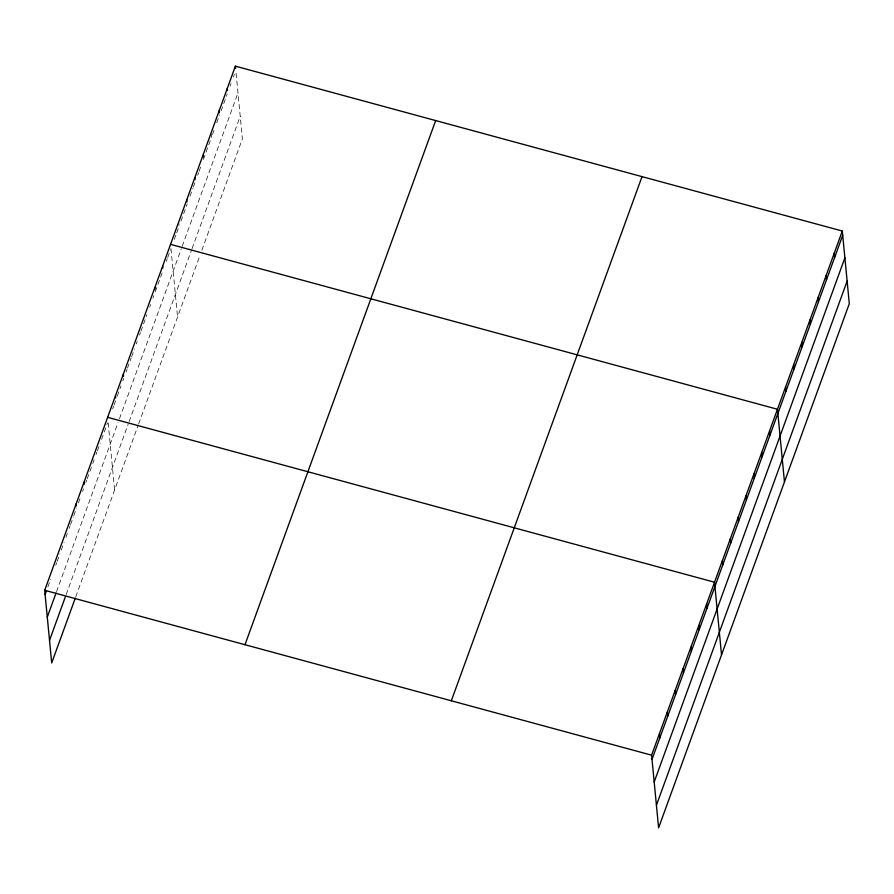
<?xml version="1.0" encoding="UTF-8"?>
<svg xmlns="http://www.w3.org/2000/svg" width="894" height="894" viewBox="0 0 894 894"><rect width="100%" height="100%" fill="white"/><g stroke="black" fill="none" stroke-linecap="round" stroke-linejoin="round"><path stroke-width="0.67" stroke-dasharray="4.47 3.35" d="M47.885 586.889L50.656 579.267M55.752 565.276L56.68 562.728M57.138 561.454L59.909 553.822M61.306 550.011L64.077 542.379M65.932 537.294L67.318 533.472M69.173 528.388L70.09 525.84M70.559 524.577L73.33 516.944M73.8 515.67L76.571 508.038M78.426 502.953L80.739 496.595M82.583 491.51L83.511 488.962M85.824 482.604L86.752 480.056M87.21 478.782L92.305 464.802M92.764 463.528L94.161 459.706M96.004 454.621L96.932 452.073M97.39 450.811L100.173 443.178M101.558 439.356L107.571 422.828M112.666 408.837L113.594 406.289M114.052 405.016L115.907 399.931M117.293 396.12L120.992 385.94M122.847 380.855L123.774 378.307M126.088 371.949L127.015 369.412M127.473 368.138L131.172 357.958M131.641 356.695L134.413 349.062M136.268 343.978L137.195 341.43M139.509 335.071L140.425 332.523M140.894 331.249L146.907 314.722M149.689 307.089L150.605 304.541M152.919 298.183L153.846 295.646M155.232 291.824L162.641 271.474M166.34 261.305L167.267 258.757M167.726 257.483L170.508 249.862M174.308 239.413L176.219 234.172M176.688 232.865L179.079 226.305L178.766 223.142M180.979 221.064L187.181 204.033M190.042 196.166L192.903 188.31M193.372 187.002L195.283 181.761M197.663 175.202L198.624 172.587M199.094 171.279L201.485 164.72M203.385 159.478L211.498 137.207L211.185 134.033M212.448 134.581L214.828 128.032M216.739 122.791L219.6 114.924M221.03 111.001L227.221 93.959M230.082 86.103L231.043 83.477M233.423 76.929L234.373 74.303M56.534 591.672L118.075 422.516M119.472 418.705L181.247 248.89M182.197 246.275L237.983 92.954M66.178 594.588L128.188 424.158M129.116 421.622L191.595 249.884M192.076 248.566L240.218 116.22M75.755 596.823L138.224 425.119M138.693 423.845L199.965 255.427M201.876 250.186L242.397 138.805L235.804 70.38M170.966 248.588L177.56 317.012M108.163 422.884L114.622 489.99"/><path stroke-width="1.34" d="M75.297 598.086L51.696 662.957L44.7 590.297L235.401 66.156L842.304 231.043L849.3 303.703L658.599 827.844L651.603 755.195L842.304 231.043M45.102 594.521L46.499 590.711M47.281 617.106L56.076 592.946M49.516 640.372L65.251 597.125M244.978 644.719L435.68 120.567M451.325 700.784L642.026 176.632M652.005 759.419L842.707 235.267M654.184 782.004L844.886 257.852M656.419 805.27L847.121 281.118M170.564 244.364L777.467 409.262L784.463 481.911M107.626 417.33L714.529 582.229L721.525 654.877M44.7 590.297L651.603 755.195M834.203 253.326L834.605 257.55M826.09 275.598L826.503 279.822M817.988 297.87L818.401 302.094M809.886 320.153L810.288 324.377M801.784 342.424L802.186 346.648M793.671 364.707L794.084 368.931M785.569 386.979L785.982 391.203M769.6 430.874L770.002 435.099M761.733 452.498L762.135 456.722M753.865 474.122L754.268 478.346M745.998 495.745L746.412 499.969M738.131 517.358L738.545 521.582M730.264 538.981L730.677 543.206M722.397 560.605L722.81 564.829M706.673 603.852L707.076 608.065M698.806 625.465L699.209 629.689M690.939 647.088L691.341 651.313M683.072 668.712L683.474 672.936M675.205 690.336L675.607 694.56M667.337 711.948L667.74 716.172M659.47 733.572L659.873 737.796M235.401 66.156L235.603 68.268M227.299 88.428L227.501 90.54M219.186 110.7L219.399 112.812M202.983 155.254L203.184 157.366M194.881 177.537L195.082 179.649M186.768 199.809L186.98 201.921M162.697 265.987L162.898 268.099M154.83 287.6L155.031 289.712M123.361 374.094L123.573 376.195M115.494 395.707L115.706 397.819M84.036 482.19L84.237 484.302M76.169 503.814L76.37 505.926"/></g></svg>
